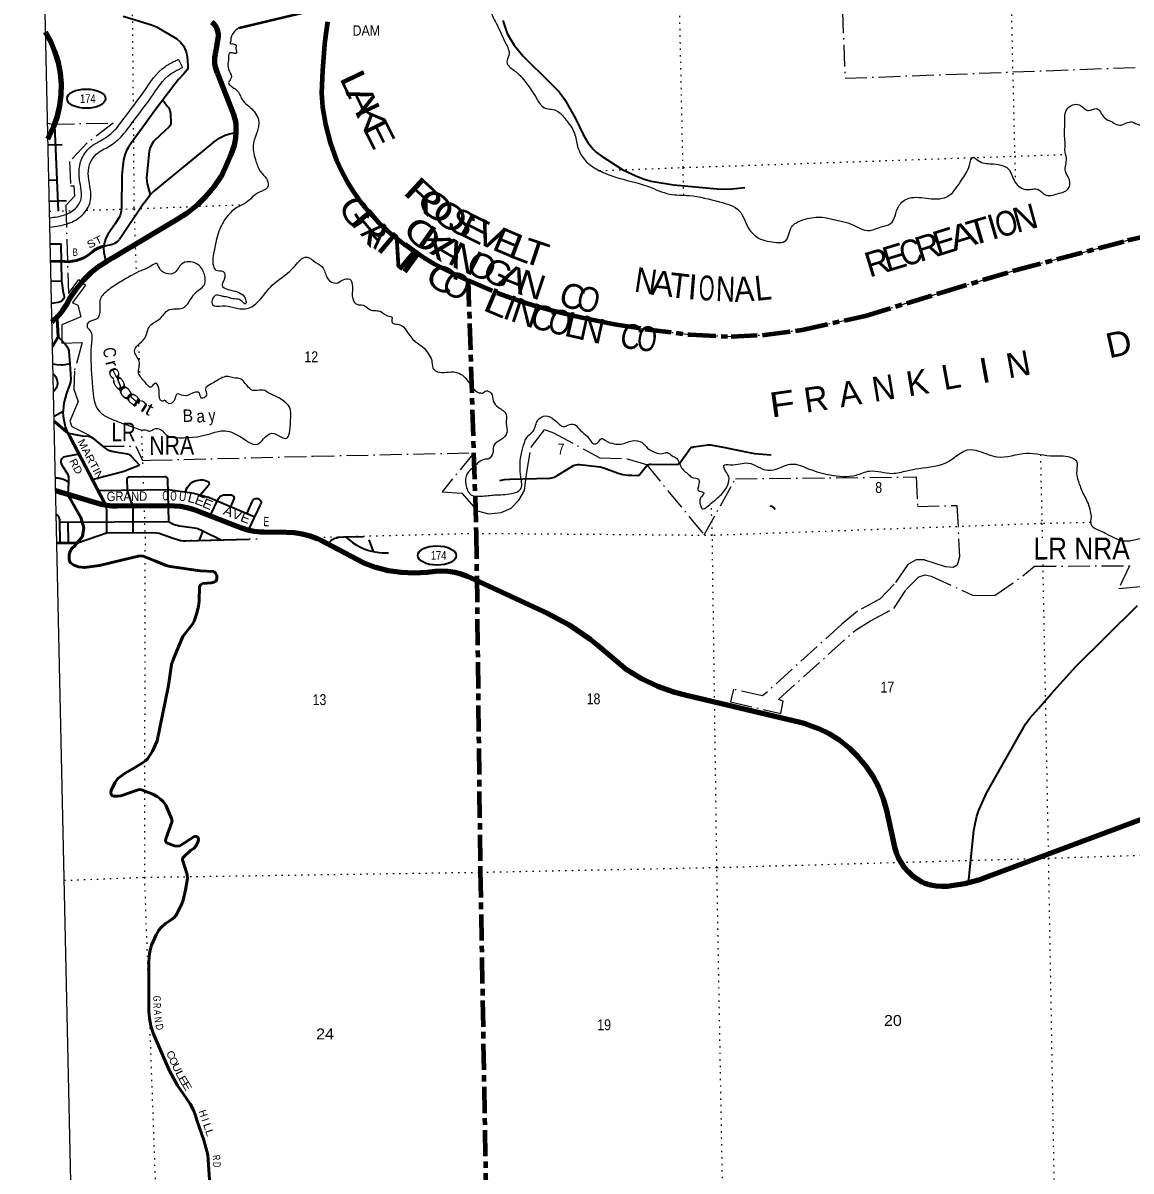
# Model space of a CAD drawing. Header units: feet. Extents: x 493183 to 745759, y 5472 to 195788.
# Drawn here: x 493183 to 510980, y 154224 to 172668 of the extents above; entities that cross this region are included whole.
import ezdxf
from ezdxf.enums import TextEntityAlignment as Align

# ---------------------------------------------------------------- set-up
doc = ezdxf.new("R2010")
doc.units = ezdxf.units.FT
doc.header["$LTSCALE"] = 70
for name, pattern in [('DOT_DASHED', [7.7, 5, -1.2, 0.3, -1.2]), ('DOTTED', [1.5, 0.3, -1.2]), ('LONG_DASH_SHORT_DASH', [9.9, 6, -1.2, 1.5, -1.2])]:
    doc.linetypes.add(name, pattern=pattern)
for name, color, linetype, lineweight in [('11', 7, 'LONG_DASH_SHORT_DASH', 60), ('17', 7, 'Continuous', 25), ('23', 7, 'Continuous', 70), ('26', 7, 'Continuous', 40), ('27', 7, 'Continuous', 13), ('29', 7, 'Continuous', 25), ('39', 7, 'Continuous', 13), ('4', 7, 'Continuous', 13), ('42', 7, 'Continuous', 35), ('44', 7, 'DOT_DASHED', 13), ('7', 7, 'DOTTED', 13)]:
    doc.layers.add(name, color=color, linetype=linetype, lineweight=lineweight)
doc.layers.add('12', color=7, linetype='Continuous')
doc.layers.add('41', color=7, linetype='Continuous')

msp = doc.modelspace()

# ---------------------------------------------------------------- linework, layer by layer
at = {"layer": '11'}
for points in [[(498074.41, 172686.85), (498047.58, 172499.35), (498028.29, 172326.2), (498008.82, 172113.58), (497994.06, 171898.22), (497983.19, 171667.8), (497980.54, 171539.26), (497994.95, 171313.47), (498042.28, 171037.29), (498115.64, 170750.05), (498219.77, 170460.53), (498288.88, 170308.68), (498387.02, 170124.57), (498481.62, 169970.28), (498604.4, 169794.33), (498685.35, 169691.05), (498901.03, 169454.97), (499087.24, 169285.92), (499296.67, 169118.16), (499566.55, 168930.2), (499779.08, 168803.48), (500160.88, 168611.05), (500333.54, 168530.76)], [(500333.54, 168530.76), (500797.78, 168334.02), (501171.62, 168199.52), (501360.62, 168140.29), (501668.11, 168054.97), (502064.95, 167957.62), (502393.36, 167886.92), (502684.6, 167831.1), (503175.87, 167749.8), (503891.22, 167661.27), (504557.77, 167629.8), (505091.96, 167655.44), (505699.18, 167739.81), (506715.27, 167964.46), (507936.73, 168339.65), (509118.93, 168695.22), (510927.75, 169176.69), (511999.91, 169422.12)], [(500333.54, 168530.76), (500462.1, 164476.75), (500528.25, 159040.56), (500621.22, 153716.1), (500802, 148356.03), (500795.86, 143241.47)]]:
    msp.add_lwpolyline(points, dxfattribs=at)
at = {"layer": '17'}
for centre in [(494199.57, 171452.33), (499832.81, 164112.71)]:
    msp.add_ellipse(centre, major_axis=(309.24, -1), ratio=0.500121, dxfattribs=at)
at = {"layer": '23'}
for p, q in [((493648.32, 167866.86), (493732.13, 167945.57)), ((493904.01, 165092.87), (493708.14, 165149.69))]:
    msp.add_line(p, q, dxfattribs=at)
for points in [[(493732.13, 167945.57), (493741.79, 167954.75), (493816.83, 168042.79), (493882.26, 168138.19), (493937.36, 168239.91), (494036.85, 168391.29), (494151.63, 168531.45), (494280.42, 168658.84), (494421.82, 168772.07), (494574.29, 168869.9), (494620.2, 168895.16), (495660.61, 169517.38), (495828.76, 169623.03), (495984.94, 169745.68), (496127.45, 169883.98), (496254.72, 170036.42), (496365.36, 170201.33), (496399.72, 170261.28), (496527.67, 170554.42), (496580.31, 170706.67), (496600.65, 170815.11), (496609.54, 170925.08), (496606.89, 171035.37), (496601.77, 171086.09), (496574, 171174.54), (496308.46, 171861.61), (496289.45, 171909.43), (496275.54, 171958.97), (496266.88, 172009.7), (496263.58, 172061.06), (496265.66, 172112.47), (496273.11, 172163.39), (496278.02, 172185.33), (496283.75, 172220.19), (496319.83, 172422.52), (496322.69, 172451.67), (496322.49, 172480.96), (496319.22, 172510.07), (496312.93, 172538.68), (496303.69, 172566.48), (496291.59, 172593.16), (496276.77, 172618.42), (496259.39, 172642), (496239.63, 172663.63), (496217.73, 172683.08)], [(493583.59, 170807.79), (493604.43, 170845.56), (493678.67, 171003.74), (493735.97, 171168.81), (493775.7, 171338.96), (493797.43, 171512.33), (493800.91, 171687.03), (493786.12, 171861.13), (493753.21, 172032.73), (493702.54, 172199.96), (493634.67, 172360.97), (493545.88, 172520.79)], [(494508.72, 164918.96), (494439.62, 164934.52), (493904.01, 165092.87)], [(497052.13, 164487.24), (496999.9, 164488.1), (496896.81, 164497.95), (496795.31, 164518.53), (496696.52, 164549.6), (495925.6, 164850.37), (495917.42, 164853.22), (495819.19, 164881.25), (495718.56, 164898.87), (495616.64, 164905.87), (495514.12, 164909.25), (494701.02, 164902.94), (494617.01, 164904.24), (494527.52, 164914.73), (494508.72, 164918.96)], [(513188.31, 160639.73), (508741.52, 158977.45), (508530.8, 158897.22), (508312.85, 158839.46), (508097.46, 158805.56), (508032.65, 158797.43), (507940.29, 158794.16), (507848.08, 158800.56), (507757.06, 158816.56), (507668.2, 158841.99), (507621.59, 158865.16), (507543.3, 158912.44), (507470.39, 158967.65), (507403.65, 159030.18), (507343.81, 159099.34), (507291.53, 159174.38), (507247.38, 159254.47), (507211.84, 159338.74), (507185.3, 159426.26), (507056.84, 160013.6), (507002.9, 160204.35), (506929.31, 160388.42), (506836.89, 160563.79), (506726.64, 160728.53), (506599.77, 160880.85), (506457.68, 161019.08), (506301.92, 161141.69), (506134.19, 161247.35), (505956.34, 161334.9), (505770.31, 161403.38), (505667.59, 161432.05), (503841.64, 161863.26), (503653.6, 161911.38), (503379.64, 162007.63), (503117.23, 162131.99), (502869.26, 162283.1), (502391.74, 162690.62), (502297.83, 162764.27), (501963.71, 162991.5), (501607.67, 163182.56), (500369.79, 163752.99), (500320.46, 163776.4), (500221.13, 163814.22), (500118.39, 163841.46), (500013.37, 163857.8), (499907.22, 163863.08), (499801.09, 163857.23), (499673.35, 163839.07), (499464.92, 163827.29), (499256.4, 163837.36), (499050.07, 163869.17), (498848.2, 163922.38), (498653, 163996.39), (497962.74, 164357.66), (497915.38, 164379.37), (497793.82, 164424.64), (497668.2, 164456.95), (497539.89, 164475.95), (497410.29, 164481.44), (497052.13, 164487.24)]]:
    msp.add_lwpolyline(points, dxfattribs=at)
at = {"layer": '26'}
for points in [[(493626.82, 168843.87), (493851.29, 168833.66), (493915.45, 168833.15), (493979.32, 168839.35), (494042.18, 168852.19), (494103.36, 168871.53), (494162.19, 168897.16), (494213.91, 168926.2), (494297.53, 168993.38), (494338.48, 169022.18), (494382.21, 169046.54), (494428.25, 169066.19), (494476.09, 169080.93), (494483.34, 169082.69)], [(493657.06, 167470.13), (493746.74, 167627.41), (493733.23, 167921.75), (493732.13, 167945.57)], [(494508.72, 164918.96), (494500.07, 164939.52), (494496.59, 164946.44), (493935.5, 166024.19), (493921.27, 166052.29), (493908.68, 166077.16), (493883.53, 166098.32), (493683.48, 166270.24)], [(494055.31, 164314.51), (494138, 164419.79), (494158.46, 164563.04), (494113.72, 164725.48), (493917, 165070.11), (493904.01, 165092.87)], [(493726.63, 164309.61), (494033.06, 164314.23), (494055.31, 164314.51)], [(496249, 163853.18), (496030.33, 163867.26), (495549.47, 163935.36), (495481.83, 163952.95), (495302.82, 164027.14), (495115.52, 164099.65), (495068.61, 164108.18), (495038.13, 164102.6), (494765.81, 164039.93), (494412.91, 163950.39), (494170.02, 163919.69), (494074.9, 163933.23), (493998.13, 163958.83), (493943.65, 164000.27), (493925.63, 164048.44), (493925.63, 164116.71), (493934.16, 164167.92), (493962.84, 164221.55), (494025.48, 164276.54), (494055.31, 164314.51)], [(494937.92, 160680.65), (495089.31, 160769.46), (495149.65, 160811.88), (495188.03, 160852.42), (495265.75, 160968.99), (495339.91, 161137.82), (495518.89, 162025.47), (495570.03, 162363.13), (495600.65, 162452.56), (495733.69, 162772.42), (495753.11, 162811), (495907.58, 163007.76), (495932.24, 163056.35), (495968.96, 163171.47), (496001.54, 163291.04), (496011.18, 163385.06), (496016.29, 163610.17), (496035.66, 163643.07), (496071.25, 163662.61), (496210.64, 163674.12), (496253.17, 163683.61), (496282.24, 163699.7), (496297.95, 163736.95), (496296.88, 163792.42), (496276.62, 163830.82), (496249, 163853.18)], [(495203.2, 157189.14), (495202.67, 157539.22), (495202.63, 157564.66), (495204.73, 157589.22), (495215.95, 157720.3), (495226.16, 157772.72), (495247.87, 157853.3), (495320.24, 158021.23), (495365.53, 158096.31), (495401.28, 158138.57), (495470.38, 158201.19), (495578.27, 158270.85), (495614.83, 158302.23), (495642.24, 158332.72), (495733.69, 158515.85), (495754.19, 158578.08), (495793.84, 158739.66), (495824.56, 158921.57), (495819.41, 158990.34), (495743.97, 159221.84), (495745.66, 159239.48), (495754.19, 159262.94), (495880.81, 159376.61), (495926.84, 159407.31), (495961.04, 159444.29), (495999.42, 159518.97), (496002.25, 159554.39), (495990.89, 159585.11), (495967.43, 159600.04), (495940.88, 159602.99), (495700.88, 159450.69), (495659.58, 159444.39), (495617.72, 159448.56), (495488.2, 159498.13), (495474.84, 159521.1), (495476.98, 159559.5), (495572.94, 159828.33), (495577.2, 159849.66), (495570.03, 159886.95), (495478, 160104.37), (495434.53, 160158.09), (495392.74, 160197.43), (495339.43, 160240.1), (495268.31, 160280.88), (495104.87, 160344.64), (495066.48, 160351.04), (495033.05, 160349.94), (494753.02, 160252.9), (494700.58, 160245.08), (494644.26, 160244.36), (494614.41, 160255.03), (494598.29, 160275.77), (494595.22, 160306.24), (494601.61, 160338.24), (494659.67, 160459.95), (494708.23, 160532.39), (494823.33, 160613.43), (494937.92, 160680.65)], [(496177.48, 154085.29), (496153.2, 154483.07), (496085.42, 154719.69), (495975.24, 155043.55), (495953.24, 155116.58), (495914.71, 155211.98), (495866.41, 155302.83), (495808.89, 155388.14), (495663.3, 155598.55), (495535.27, 155831.51), (495319.94, 156327.8), (495272.78, 156439.16), (495237.51, 156554.84), (495214.53, 156673.57), (495204.08, 156794.05), (495203.79, 156803.88), (495203.2, 157189.14)]]:
    msp.add_lwpolyline(points, dxfattribs=at)
at = {"layer": '29'}
for p, q in [((493689.23, 171020.51), (493749.27, 169645.9)), ((493585.75, 170709.51), (493811.98, 170713.52)), ((496236.46, 170747.87), (495284.32, 169963.71)), ((493598.23, 170142.85), (493727.59, 170148.14)), ((493605.67, 169804.78), (493883.59, 169818.12)), ((495123.1, 169773.7), (494733.57, 169188.83)), ((493633.96, 168519.18), (493802.57, 168524.29)), ((493829.25, 166427.77), (493681.82, 166345.4)), ((494081.15, 165742.15), (493857.22, 165699.43)), ((493913.55, 165289.75), (493903.3, 165094.12)), ((494894.32, 165376.7), (495456.93, 165383.97)), ((495502.86, 165340.4), (495519.84, 164657.37)), ((496030.51, 165089.08), (496166.31, 165250.24)), ((496905.66, 164730.81), (496151.39, 165048.79)), ((496191, 164748.19), (496324.97, 165028.46)), ((496571.39, 165022.21), (496515.79, 164895.29)), ((496806.65, 164519.53), (497002.74, 164935.94)), ((494524.54, 164840.27), (494525.12, 164477.55)), ((494953.86, 164481.14), (494952.52, 164861.37)), ((493769.73, 164695.12), (493777.38, 164311.35)), ((493905.26, 164649.04), (493907.81, 164313.91)), ((495691.28, 164591.37), (495897.98, 164564.39)), ((495799.76, 164350.62), (496814.33, 164375.31)), ((496073.95, 164508.34), (496011.29, 164357.4)), ((496073.95, 164508.34), (496364.22, 164366.36)), ((498329.04, 164412.75), (498652.52, 164420.52)), ((498737.19, 164364.85), (498808.55, 164177.71))]:
    msp.add_line(p, q, dxfattribs=at)
for points in [[(494793.29, 172777.82), (495248.54, 172640.78), (495325.35, 172604.68), (495418.8, 172551.9), (495655.68, 172414.86), (495712.13, 172362.09), (495759.32, 172300.05), (495802.81, 172206.53), (495822.24, 172129.68), (495833.34, 171985.23), (495831.5, 171948.2), (495818.54, 171913.02), (495763.02, 171848.2), (495683.45, 171757.46), (495622.38, 171685.24), (495300.36, 171263.01), (495152.31, 171051.9), (494919.57, 170738.58)], [(500888.82, 172705.64), (500962.46, 172500.96), (501011.57, 172406.81), (501072.94, 172312.66), (501216.14, 172132.55), (501649.85, 171706.83), (501793.06, 171559.46), (501878.98, 171444.85), (502059.02, 171133.75), (502181.76, 170875.85), (502255.41, 170748.96), (502341.34, 170642.53), (502390.44, 170593.41), (502468.18, 170536.1), (502820.05, 170306.87), (503028.73, 170212.71), (503159.66, 170159.5), (503270.13, 170126.76), (503630.19, 170069.45), (504333.95, 170003.95), (504477.16, 169999.85), (504571.26, 170003.95), (504776.36, 170027.29)], [(495426.86, 171428.87), (495512.27, 171323.21), (495527.07, 171302.86), (495541.88, 171263.95), (495551.13, 171212.12), (495556.68, 171052.84), (495551.13, 171025.08), (495530.77, 170997.29), (495464.15, 170934.32), (495301.3, 170786.18), (495281.86, 170763.04), (495249.48, 170712.1), (495222.64, 170651.93), (495208.77, 170604.7), (495168.05, 170178.77), (495170.83, 170126), (495179.16, 170082.48), (495224.96, 169906.39)], [(496236.46, 170747.87), (496291.78, 170787.31), (496347.01, 170824.15), (496432.92, 170867.13), (496498.39, 170889.64), (496551.57, 170899.87), (496611.73, 170909.87)], [(494919.57, 170738.58), (494875.65, 170675.06), (494846.96, 170616.73), (494820.13, 170547.29), (494798.85, 170461.17), (494784.97, 170376.92), (494772.94, 170216.73), (494765.54, 169694.51), (494762.76, 169652.85), (494761.84, 169637.11), (494743.33, 169575.99), (494724.82, 169535.25), (494661.9, 169438.95), (494550.86, 169279.7), (494514.78, 169210.26), (494491.64, 169138.96), (494475.92, 169052.86), (494480.54, 168979.7), (494512.08, 168830)], [(495123.1, 169773.7), (495224.96, 169906.39), (495284.32, 169963.71)], [(494483.34, 169082.69), (494599.02, 169108.12), (494632.77, 169118.35), (494658.34, 169131.65), (494699.25, 169157.23), (494718.69, 169171.56), (494733.57, 169188.83)], [(493620.79, 169117.89), (493792.15, 169117.8), (493802.57, 168524.29)], [(493802.57, 168524.29), (493810.42, 168456.29), (493822.69, 168365.21), (493843.15, 168279.26), (493843.15, 168257.77), (493832.92, 168235.26), (493814.51, 168209.67), (493795.08, 168194.33), (493770.53, 168185.12), (493748.03, 168178.98), (493641.8, 168163.07)], [(493746.74, 167627.41), (493852.38, 167524.08), (493873.87, 167496.45), (493895.34, 167462.69), (493908.64, 167431.99), (493917.85, 167403.33), (493921.93, 167382.87), (493933.94, 167197.18), (493950.57, 166942.85), (493948.54, 166916.25), (493945.47, 166899.88), (493926.02, 166834.39), (493887.15, 166736.15), (493848.29, 166605.17), (493839.1, 166554), (493833.97, 166515.12), (493829.25, 166427.77)], [(493663.13, 167194.46), (493728.61, 167183.32), (493803.27, 167178.2), (493824.76, 167178.2), (493861.58, 167183.32), (493933.94, 167197.18)], [(493666.74, 167030.49), (493693.86, 167003.23), (493706.13, 166987.88), (493718.4, 166966.39), (493728.63, 166941.83), (493733.75, 166917.27), (493736.82, 166883.51), (493735.79, 166870.2), (493732.72, 166845.64), (493724.54, 166823.13), (493717.38, 166803.69), (493706.13, 166785.27), (493693.86, 166769.92), (493672.93, 166749.46)], [(493908.68, 166077.16), (493868.76, 166178.46), (493853.42, 166233.72), (493842.17, 166288.97), (493836.03, 166345.26), (493829.25, 166427.77)], [(493908.68, 166077.16), (494078.44, 166043.38), (494134.69, 166036.22), (494227.77, 166031.1), (494257.44, 166025.99), (494274.82, 166020.87), (494301.42, 166002.45), (494505.99, 165832.58), (494538.71, 165812.13), (494571.45, 165797.79), (494612.36, 165787.57), (494663.5, 165777.32), (494861.93, 165746.63), (494881.37, 165741.52), (494896.71, 165732.3), (494919.21, 165707.74), (495053.41, 165564.79)], [(500841.45, 165319.67), (500918.67, 165333.51), (501000.51, 165339.64), (501642.85, 165356.01), (501675.57, 165360.12), (501712.4, 165370.35), (501773.77, 165401.04), (502027.43, 165556.58), (502043.8, 165564.78), (502066.3, 165570.92), (502092.9, 165572.96), (502121.53, 165572.95), (502452.93, 165536.12), (502513.29, 165520.78), (502743.42, 165437.88), (502820.14, 165416.4), (502898.89, 165405.13), (502963.34, 165402.07), (503057.44, 165400.02), (503067.92, 165400.79), (503075.85, 165403.1), (503078.91, 165405.13), (503092.21, 165417.42), (503115.73, 165450.16), (503201.65, 165556.58), (503214.96, 165566.83), (503233.37, 165575.01), (503249.73, 165579.11), (503275.29, 165581.14), (503676.25, 165577.05), (503707.98, 165581.15), (503724.35, 165589.34), (503733.52, 165597.51), (503766.25, 165646.63), (503897.18, 165830.83), (503910.51, 165842.1), (503926.88, 165851.31), (503940.17, 165855.4), (503954.46, 165859.48), (504187.66, 165892.22), (504205.1, 165892.24), (504224.53, 165890.19), (504429.05, 165855.39), (504873.03, 165761.25), (504906.78, 165756.14), (504932.29, 165753.06), (505198.26, 165730.1)], [(493857.22, 165699.43), (493836.44, 165691.93), (493822.12, 165681.7), (493806.77, 165665.33), (493798.59, 165647.93), (493790.41, 165627.46), (493790.41, 165617.23), (493791.43, 165607), (493795.52, 165588.58), (493809.84, 165561.97), (493896.79, 165423.82), (493910.08, 165395.16), (493915.2, 165375.72), (493913.55, 165289.75)], [(494294.19, 165335.53), (494787.27, 165463.17), (494836.37, 165477.5), (494857.85, 165486.71), (494926.38, 165516.38), (494994.91, 165544.01), (495051.16, 165564.48)], [(493913.55, 165289.75), (493898.91, 165299.54), (493887.98, 165306.37), (493867.7, 165317.31), (493853.13, 165324.61), (493831.49, 165333.49), (493810.99, 165340.33), (493792.08, 165345.12), (493776.59, 165348.54), (493758.6, 165351.5), (493744.7, 165352.87), (493729.21, 165354.46), (493712.59, 165354.69), (493703.63, 165354.58)], [(494857.65, 165342.96), (494858.87, 165349.58), (494861.42, 165356.74), (494869.1, 165366.98), (494874.21, 165371.58), (494879.32, 165373.63), (494885.97, 165375.67), (494894.32, 165376.7)], [(494925.41, 164964.35), (494859.82, 165157.49), (494857.65, 165342.96)], [(495456.93, 165383.97), (495468.48, 165382.85), (495476.15, 165381.32), (495484.33, 165377.22), (495490.98, 165370.06), (495496.09, 165364.43), (495501.21, 165354.2), (495502.86, 165340.4)], [(495793.95, 165128.73), (495809.6, 165185.39), (495824.94, 165213.02), (495845.4, 165239.63), (495869.95, 165264.19), (495895.52, 165284.65), (495922.11, 165301.03), (495963.03, 165317.4), (496004.97, 165325.59), (496036.68, 165329.68), (496072.48, 165327.63), (496101.12, 165321.49), (496150.22, 165304.1), (496162.49, 165293.86), (496170.68, 165278.51), (496173.74, 165264.19), (496166.31, 165250.24)], [(495934.89, 165107.68), (495783.64, 165129.26), (495509.43, 165167.74), (494389.49, 165150.89)], [(495934.89, 165107.68), (496030.51, 165089.08), (496151.39, 165048.79)], [(496324.97, 165028.46), (496340.47, 165050.3), (496352.74, 165063.61), (496378.31, 165078.96), (496403.89, 165087.14), (496428.44, 165089.19), (496524.59, 165089.19), (496543, 165083.05), (496554.25, 165074.86), (496563.46, 165063.61), (496571.64, 165048.26), (496573.69, 165035.98), (496571.39, 165022.21)], [(494508.72, 164918.96), (494520.25, 164876.87), (494524.54, 164840.27)], [(494925.41, 164964.35), (494945.77, 164914.73), (494950.88, 164887.1), (494952.52, 164861.37)], [(496865.53, 164984.2), (496792.64, 164830.7), (496776.02, 164785.93)], [(496865.53, 164984.2), (496876.45, 165000.16), (496886.68, 165011.42), (496904.07, 165023.7), (496921.46, 165029.84), (496938.85, 165030.86), (496955.22, 165028.81), (496970.56, 165021.65), (496982.83, 165012.44), (496994.09, 164999.14), (497001.25, 164985.83), (497007.38, 164971.51), (497008.41, 164958.2), (497002.74, 164935.94)], [(505176.8, 164910.15), (505203.6, 164903.96), (505223.03, 164894.75), (505248.61, 164874.29), (505261.47, 164854.48)], [(493769.73, 164695.12), (493767.91, 164708.02), (493762.79, 164722.85), (493752.56, 164743.32), (493744.89, 164752.53), (493736.2, 164760.72), (493716.39, 164775.07)], [(493770.63, 164650.21), (495519.84, 164657.37), (495577.22, 164625.96)], [(495577.22, 164625.96), (495598.87, 164615.38), (495627.51, 164605.14), (495658.2, 164597.98), (495691.28, 164591.37)], [(495897.98, 164564.39), (495971.2, 164552.95), (495989.61, 164546.81), (496073.95, 164508.34)], [(494058.06, 164314.55), (494525.12, 164477.55), (495247.26, 164483.6)], [(495247.26, 164483.6), (495325.35, 164478.81), (495372.54, 164470.48), (495415.22, 164455.5), (495609.27, 164385.22), (495717.68, 164352.88), (495753.77, 164348.26), (495799.76, 164350.62)], [(498080.96, 164295.39), (498127.98, 164347.81), (498154.58, 164369.31), (498193.45, 164388.75), (498221.06, 164398.98), (498254.82, 164407.17), (498329.04, 164412.75)], [(498361, 164413.07), (498475.76, 164319.16), (498535.09, 164282.32), (498614.88, 164241.38), (498672.16, 164216.82), (498723.3, 164198.4), (498761.15, 164188.17), (498808.55, 164177.71)], [(498808.55, 164177.71), (498905.38, 164159.51), (498950.39, 164155.42), (498990.28, 164154.4), (499051.51, 164157.25)], [(508367.6, 158854.32), (508455.54, 159697.35), (508479.59, 159828.83), (508505.5, 159925.12), (508536.97, 160023.27), (508662.81, 160304.75), (509284.62, 161401.04), (509353.09, 161499.19), (509491.89, 161652.89), (509699.16, 161889.93), (510091.49, 162326.97), (511083.43, 163312.15)]]:
    msp.add_lwpolyline(points, dxfattribs=at)
at = {"layer": '39'}
msp.add_line((495683.05, 172080.72), (495746.72, 171954.15), dxfattribs=at)
for points in [[(500584.32, 174612.91), (500637.88, 174576.24), (500653.87, 174449.7), (500662.67, 173834.97), (500714.93, 173249.81), (500698.85, 172854.1), (500783.3, 172665.14), (500934.23, 172347.16), (500986.76, 172147.14), (500955.85, 172037.3), (501066.65, 171909.65), (501195.28, 171792.62), (501442.14, 171437.26), (501548.85, 171311.5), (501741.92, 171263), (501901.76, 171114.67), (502039.52, 170897.11), (502090.4, 170684.93), (502228.91, 170443.19), (502445.22, 170294.59), (502686.18, 170197.15), (503229.43, 170040.46), (503567.9, 169919.81), (503887.28, 169895.36), (504372.38, 169793.33), (504687.29, 169651.79), (504837.05, 169372.09), (504999.27, 169211.74), (505287.71, 169143.99), (505418.3, 169160.11), (505526.33, 169385.23), (505710.24, 169503.81), (505987.15, 169548.63), (506263.01, 169496.62), (506429.58, 169457.39), (506792.29, 169335.47), (506967.91, 169395.32), (507115.64, 169444.22), (507248.19, 169724.55), (507413.66, 169852.64), (507734.49, 169846.38), (508055.67, 169894.58), (508255.76, 170142.7), (508385.53, 170382.61), (508442.07, 170511.39), (508524.39, 170457.46), (508741.76, 170405.67), (509008.47, 170323.14), (509115.71, 170114.72), (509307.04, 169991.56), (509490.5, 169993.17), (509593.84, 169911.66), (509801.17, 169924.09), (509975.93, 170012.14), (509991.99, 170145.72), (509925.2, 170284.81), (509943.01, 170493.05), (509916.82, 170623.31), (509924.3, 170708.23), (509915.03, 170812.79), (509915.79, 171050.75), (509962.64, 171298.19), (510146.45, 171354.26), (510298.57, 171260.14), (510424.57, 171294.26), (510545.94, 171150.8), (510675.22, 171078.15), (510799.85, 171025.53), (510995.81, 171079.95), (511106.21, 171030.92), (511302.54, 171073.26), (511388.92, 170952.92), (511608.65, 170955.65), (511694.79, 171105.5), (511867.59, 171060.4), (512166.64, 171041.38), (512305.07, 171130.32), (512381.48, 171203.25), (512546.35, 171284.95), (512819.64, 171382.08), (512953.55, 171487.02), (513027.09, 171719.15), (513100.87, 171943.22), (513184.38, 172113.15), (513358.86, 172144.74), (513708.8, 172175.67), (513905.32, 172211.96), (513940.91, 172366.3), (513871.51, 172458.94), (513885.75, 172586.41), (513961.56, 172612.94)], [(496657.55, 172590.61), (496557.4, 172502.84), (496525.25, 172433.29), (496517.34, 172362.48), (496512.1, 172336.1), (496538.29, 172336.91), (496572.85, 172327.89), (496607.6, 172312.83), (496602.73, 172274.36), (496610.38, 172222.17), (496599.6, 172179.5), (496575.3, 172182.78), (496540.86, 172187.77), (496510.51, 172190.87), (496484.91, 172105.39), (496474.46, 171986.11), (496510.34, 171868.24), (496530.64, 171798.29), (496486.84, 171714.27), (496613.63, 171591.14), (496703.02, 171438.63), (496879.78, 171264.61), (496973.22, 171045.68), (496926.03, 170874.85), (496881.11, 170696.03), (496925.17, 170443.32), (497000.88, 170276.27), (497107.78, 170144.46), (497109.48, 170023.53), (496980.63, 169951.01), (496762.07, 169778.94), (496617.22, 169701.89), (496462.32, 169557.99), (496330.36, 169324.06), (496256.98, 169021.36), (496240.6, 168766.79), (496280.98, 168699.47), (496400.66, 168676.94), (496412.8, 168544.23), (496381.33, 168452.53), (496480.21, 168385), (496628.58, 168347.22), (496737.65, 168275.97), (496763.99, 168206.2), (496757.48, 168155.59), (496730.92, 168166.88), (496668.74, 168221.42), (496551.27, 168237.97), (496465.72, 168265.58), (496388.79, 168275.31), (496295.37, 168296.64), (496219.21, 168215.65), (496227.48, 168143.32), (496385.38, 168123.98), (496567.63, 168099.34), (496779.98, 168079.66), (496967.91, 168198.36), (497187.9, 168455.17), (497512.41, 168723.25), (497746.72, 168907.91), (497888.52, 168821.53), (498006.33, 168728.37), (498080.21, 168555.22), (498211.32, 168488.68), (498324.68, 168540.56), (498431.27, 168549.89), (498475.34, 168428.24), (498481.28, 168234.85), (498544.45, 168148.07), (498647.63, 168137.13), (498736.3, 168073.32), (498815.75, 168047.54), (498920.88, 168038.67), (499036.06, 167965.6), (499113.73, 167931.69), (499108.37, 167909.35), (499124.45, 167845.32), (499223.92, 167824.18), (499344.05, 167721.01), (499411.55, 167624.28), (499484.48, 167547.89), (499599.9, 167466.75), (499689.94, 167358.62), (499747.8, 167247.48), (499767.7, 167125.09), (499872.68, 167055.73), (500017.74, 167060.2), (500183.62, 167043.12), (500377.12, 166849.45), (500495.61, 166734.13), (500568.63, 166720.25)], [(493611.17, 169539.09), (493851.99, 169584.53), (494024.3, 169686.62), (494116.37, 169840.69), (494112.5, 170032.12), (494083.41, 170257.07), (494130.63, 170492.42), (494258.34, 170667.75), (494485.89, 170809.85), (494653.18, 170944.04), (494831.85, 171167.31), (495122.3, 171559.37), (495470.63, 171971.35), (495625.3, 172056.76), (495678.89, 172084.62)], [(493614.43, 169390.29), (493904.76, 169444.88), (494131.37, 169579.14), (494264.24, 169801.48), (494259.35, 170043.07), (494232.35, 170251.9), (494268.46, 170431.9), (494360.41, 170558.13), (494571.13, 170689.72), (494757.85, 170839.49), (494948.37, 171077.58), (495237.64, 171468.04), (495565.43, 171855.72), (495694.76, 171927.15), (495746.72, 171954.15)], [(510337.69, 164734.26), (510343.92, 164597.34), (510463.18, 164522.37), (510749.89, 164379.96), (511000.64, 164357.43), (511185.87, 164367.17), (511171.24, 164318.32), (511148.08, 164218.81), (511180.28, 164155.27), (511276.09, 164121.93), (511358.35, 164201.08), (511478.1, 164307.6), (511560.49, 164382.73), (511550.2, 164455), (511482.54, 164491.23), (511431.44, 164644.92), (511344.51, 164914.46), (511251.59, 165050.73), (511238.57, 165540.31), (511340.21, 165710.8), (511510.64, 165939.87), (511614.55, 166102.36), (511778.58, 166145.72), (511935.58, 166221.12), (512108.26, 166311.13), (512234.2, 166347.27), (512320.4, 166364.03), (512413.66, 166413.28), (512549.49, 166455.77), (512606.18, 166513.97), (512720.59, 166531.61), (512831.65, 166526.96), (512930.71, 166584.45), (512950.61, 166593.13), (513054.85, 166547.94), (513147.68, 166611.29), (513229.08, 166587.58), (513301.95, 166513.2), (513400.57, 166453.73), (513468.75, 166334.84), (513526.75, 166350.74), (513494.95, 166466.72), (513469.86, 166627.26), (513502.1, 166759.31), (513604.51, 166708.02), (513700.15, 166614.18), (513787.96, 166578.57), (513851.66, 166540.2), (513844.66, 166636.77), (513739.84, 166766.63), (513851.09, 166887), (514086.07, 167049.5), (514334.72, 167095.46), (514581.52, 167201.86), (514971.14, 167385.24), (515140.48, 167452.96), (515235.94, 167365.16), (515295.32, 167270.2), (515214.54, 167142.7), (515229.85, 167038.32), (515307.31, 167077), (515396.7, 167186.62), (515419.47, 167364.76), (515355.43, 167479.74), (515395.89, 167541.48), (515477.47, 167511.72), (515532.27, 167565.84), (515679.85, 167685.31), (516062.78, 167824.13), (516379.49, 167886.3), (516578.22, 168047.68), (516675.73, 168024.47), (516703.74, 167900.31), (516677.6, 167766.43), (516695.61, 167639.95), (516767.95, 167648.22), (516811.54, 167804.83), (517003.41, 167992.21), (517224.95, 168198.65), (517361.34, 168354.07), (517499.33, 168326.06), (517738.62, 168283.01), (518023.66, 168457.13), (518207.37, 168450.68), (518481.78, 168511.55), (518914.61, 168601.49), (519431.72, 168770.65), (520182.21, 169023.62), (520491.21, 169139.99), (520580.29, 169128.62), (520672.25, 169089.11)], [(495089.49, 166128.2), (494850.98, 166211.6), (494575.47, 166318.05), (494415.04, 166419.99), (494299.91, 166819.72), (494273.07, 167365.34), (494286.53, 167583.52), (494274.64, 167708.18), (494213.67, 167788.97), (494237.64, 167862.3), (494363.26, 167908.51), (494418.29, 168021.1), (494425.89, 168233.06), (494542.69, 168369.74), (494738.25, 168502.79), (494938.4, 168617.83), (495079.4, 168688.71), (495244.46, 168764.36), (495329.98, 168803.29), (495368.28, 168737.93), (495490.19, 168642.88), (495603.01, 168646.35), (495671.36, 168719.03), (495727.56, 168793.35), (495849.34, 168833.39), (495954.98, 168808.41), (496020.87, 168764.06), (496102.44, 168603.24), (496104.26, 168478.28), (495953.46, 168332.49), (495745.25, 168086.13), (495518.27, 168056.97), (495387.36, 167919.86), (495221.59, 167801.84), (495138.95, 167603.71), (495025.43, 167491.33), (494975.96, 167395.03), (495049.6, 167229.94), (495041.12, 167046.19), (495144.55, 166896.12), (495241.72, 166818.46), (495310.37, 166881.06), (495363.34, 166798), (495375.92, 166651.19), (495418.07, 166592), (495462.02, 166605.45), (495488.89, 166584.1), (495532.25, 166551.15), (495620.81, 166622.43), (495656.56, 166706.21), (495760.17, 166681.16), (495924.14, 166726.54), (496014.93, 166725.3), (496049.76, 166641.68), (496131.07, 166686.53), (496113.69, 166792.86), (496188.26, 166859.68), (496291.36, 166917.3), (496480.72, 166989.67), (496566.14, 166966.08), (496655.16, 166956.72), (496781.71, 166841.65), (496874.78, 166765.87), (496943.35, 166765.97), (497068.51, 166761.75), (497134.22, 166723.45), (497271.31, 166659.11), (497380.38, 166587.86), (497463.87, 166495.66), (497479.11, 166262.22), (497462.64, 166076.21), (497418.72, 165996.22), (497333.48, 166013.76), (497180.33, 166075.59), (497045.99, 165984.75), (496947.67, 165903.08), (496807.6, 165933.05), (496762.22, 165965.93), (496659.45, 166029.31), (496534.51, 166092.01), (496392.55, 166117.89), (496190.36, 166069.32), (495615.45, 166009.28), (495507.8, 166034.2), (495389.68, 166137.44), (495294.62, 166146.61), (495219.05, 166112.02), (495166.17, 166126.52), (495089.49, 166128.2)], [(500568.63, 166720.25), (500624, 166756.23), (500701.67, 166722.32), (500735.85, 166594.32), (500817.58, 166494), (500946.21, 166376.98), (500944.62, 166231.75), (500957.13, 166086.95), (500865.78, 165975.26), (500751.4, 165891.08), (500727.22, 165759.27), (500665.53, 165666.63), (500593.25, 165656.34), (500427.48, 165538.33), (500315.98, 165426.01), (500297.12, 165252.02), (500378.76, 165089.19), (500540.8, 165065.94), (500762.05, 165084.85), (501031.53, 165109.27), (501174.67, 165176.19), (501180.76, 165371.96), (501182.26, 165716.81), (501223.53, 165883.43), (501295.57, 166032.84), (501375.95, 166107.91), (501458.9, 166295.97), (501576.1, 166354.02), (501710.87, 166299.69), (501800.1, 166217.75), (501869.77, 166181.58), (501933.5, 166207.74), (502040.04, 166219.08), (502137.82, 166121.27), (502247.63, 166025.84), (502370.28, 165906.62), (502414.04, 165926.11), (502476.54, 165992.56), (502540.04, 165960.24), (502676.76, 165907.98), (502785.81, 165903.27), (502969.74, 165955.31), (503125.86, 165927.85), (503215.28, 165839.87), (503338.45, 165769.05), (503455.99, 165750.49), (503534.13, 165767.01), (503608.39, 165712.83), (503680.02, 165678.74), (503748.76, 165541.72), (503871.65, 165414.44), (503933.58, 165367.95), (504031.34, 165336.68), (504032.54, 165231.87), (504028.66, 165161.17), (504120.62, 165121.66), (504066.75, 165037.33), (504064.23, 164922.32), (504090.27, 164862.63), (504185.61, 164909.92), (504382.13, 165077.28), (504505.88, 165250.46), (504518.04, 165379.89), (504449.73, 165502.8), (504442.01, 165557.01), (504540.42, 165570.12), (504834.02, 165597.3), (505148.12, 165481.95), (505324.49, 165517.62), (505522.15, 165582.18), (505810.97, 165502.35), (506146.61, 165407.82), (506566.17, 165404.6), (506781.97, 165469.72), (507146.1, 165432.53), (507376.74, 165473.91), (507573.2, 165512.21), (508045.76, 165621.53), (508241.2, 165758.61), (508350.59, 165808.35), (508534.67, 165789.82), (508829.96, 165696.07), (509300.05, 165754.89), (509740.99, 165712), (510036.38, 165680.76), (510104.59, 165626.4), (510106.97, 165483.31), (510134.7, 165302.69), (510213.36, 165105.49), (510308.57, 164894.68), (510337.69, 164734.26)]]:
    msp.add_spline(points, degree=3, dxfattribs=at)
at = {"layer": '4'}
msp.add_lwpolyline([(493183.04, 189004.41), (524001.53, 189703.99), (554819.03, 190445.97), (585635.48, 191230.33), (616450.81, 192057.09), (647264.99, 192926.23), (678077.93, 193837.75), (708889.59, 194791.66), (739699.91, 195787.95), (745759.19, 12310.89), (714696.49, 11306.43), (683632.43, 10344.71), (652567.07, 9425.72), (621500.49, 8549.46), (590432.73, 7715.93), (559363.85, 6925.15), (528293.91, 6177.1), (497222.97, 5471.78)], close=True, dxfattribs=at)
at = {"layer": '42'}
msp.add_lwpolyline([(496655.3, 172588.64), (500178.33, 173433.67), (500423.89, 174590.23), (500584.32, 174612.91)], dxfattribs=at)
at = {"layer": '44'}
for points in [[(506281.03, 174470.75), (506387.37, 171779.84), (513111.72, 172032.25)], [(498074.41, 172686.85), (498047.58, 172499.35), (498028.29, 172326.2), (498008.82, 172113.58), (497994.06, 171898.22), (497983.19, 171667.8), (497980.54, 171539.26), (497994.95, 171313.47), (498042.28, 171037.29), (498115.64, 170750.05), (498219.77, 170460.53), (498288.88, 170308.68), (498387.02, 170124.57), (498481.62, 169970.28), (498604.4, 169794.33), (498685.35, 169691.05), (498901.03, 169454.97), (499087.24, 169285.92), (499296.67, 169118.16), (499566.55, 168930.2), (499779.08, 168803.48), (500160.88, 168611.05), (500333.54, 168530.76)], [(493578.09, 171057.9), (493659.24, 171042.38), (494634.27, 171060.72), (494216.74, 170740.34), (493932.47, 170440.85), (493948.21, 170049.73), (494000.64, 170051.01), (494008.89, 169883.63), (493869.18, 169733.07), (493913.79, 168323.93), (494082.93, 168546.77), (494190, 168455.94), (493973.99, 168175.94), (494064.84, 168132.47), (494112.24, 167946.06), (493805.62, 167820.74), (493805.62, 167523.97), (494135.54, 167534.2), (494008.06, 167078.58), (494001.35, 166783.86), (494068.93, 166586.89), (493936.24, 166272.03), (493966.25, 166185.61), (494244.2, 166045.84), (494458.21, 165870.64), (494459.03, 165869.32), (494994.74, 165871.09)], [(500333.54, 168530.76), (500797.78, 168334.02), (501171.62, 168199.52), (501360.62, 168140.29), (501668.11, 168054.97), (502064.95, 167957.62), (502393.36, 167886.92), (502684.6, 167831.1), (503175.87, 167749.8), (503891.22, 167661.27), (504557.77, 167629.8), (505091.96, 167655.44), (505699.18, 167739.81), (506715.27, 167964.46), (507936.73, 168339.65), (509118.93, 168695.22), (510927.75, 169176.69), (511999.91, 169422.12)], [(500423.75, 165762.23), (499917.32, 165136.98), (500230.26, 165114.04), (500484.14, 164829), (500658.72, 164780.46), (500863.61, 164806.03), (501025.63, 164875.34), (501149.87, 165000.24), (501235.87, 165155.84), (501270.13, 165421.56), (501343.75, 165855.62), (501559.66, 166136.52), (501703.92, 166082.31), (502448.04, 165682.76), (502887.86, 165665.62), (503196.14, 165575.94), (504123.69, 164442.2), (504626.63, 165345.58), (507526.48, 165374.31), (507550.48, 164898.77), (508182.29, 164916.57), (508226.43, 164093.58), (508188.94, 163957.25), (508124.58, 163918.3), (508002.04, 163929.47), (507663.03, 164042.44), (507526.82, 164042.05), (507394.45, 163967.83), (507175.23, 163652.52), (506952.31, 163417.83), (506587.52, 163219.25), (506335.81, 163011.95), (505063.61, 161855.97), (504593.7, 161963.02), (504547.52, 161759.83), (505353.68, 161576.05), (505391.96, 161770.92), (505316.75, 161800.97), (506555.96, 162915.9), (506795.07, 163064.41), (507169.22, 163262.86), (507370.52, 163567.54), (507573.92, 163771.38), (507671.1, 163802.8), (507771.23, 163783.33), (508442.99, 163470.42), (508799.71, 163475.01), (509240.8, 163784.84), (509429.05, 163941.81), (510952.97, 163946.96), (510785.16, 163582.74), (511229.81, 163624.27)], [(494994.74, 165871.09), (495103.52, 165641.63), (495229.39, 165642.61), (497838.93, 165708.6), (500423.75, 165762.23)]]:
    msp.add_lwpolyline(points, dxfattribs=at)
at = {"layer": '7'}
for p, q in [((494921.4, 174791.4), (494951.75, 171328.71)), ((493609.24, 169642.54), (493692.69, 169645.04)), ((493814.16, 169648.69), (493987.43, 169653.91)), ((495039.74, 167493.26), (495055.82, 167014.41)), ((495085.53, 166129.58), (495104.06, 165578.02)), ((495110.21, 165394.83), (495117.18, 165187.33)), ((496944.57, 164377.71), (495804.02, 164349.54))]:
    msp.add_line(p, q, dxfattribs=at)
for points in [[(508987.95, 175849.46), (509111.08, 170527.94), (509124.01, 170107.01)], [(503796.2, 169902.38), (503784.7, 170345.89), (503667.41, 175740.17)], [(494953.89, 171084.94), (494966.17, 169683.34), (495000.87, 168650.33)], [(502441.98, 170296.13), (503784.7, 170345.89), (509111.08, 170527.94), (509929.04, 170556.56)], [(494204.97, 169660.45), (494966.17, 169683.34), (496706.31, 169748.07)], [(509524.24, 165733.41), (509548.51, 164625.29), (509553.92, 164342)], [(495125.51, 164939.54), (495143.38, 164407.46), (495132.73, 158943.09), (495324.39, 153557.14), (495440.94, 148187.03), (495452.31, 143122.91)], [(504655.04, 143327.89), (504558.75, 148429.29), (504422.17, 153794.75), (504327.74, 159101.02), (504254.67, 164434.16), (504238.38, 164951.43)], [(510331.04, 164641.65), (509548.51, 164625.29), (504254.67, 164434.16), (500450.38, 164464.29), (497846.64, 164399.99)], [(509561, 163970.72), (509651.08, 159250.72), (509743.8, 153934.31), (509840.09, 148567.61), (509955.39, 143447.66)], [(493845.83, 158894.27), (495132.73, 158943.09), (500526.73, 159024.38), (504327.74, 159101.02), (509651.08, 159250.72), (514985.95, 159418.91), (520363.13, 159588.41), (524704.8, 159634.75)]]:
    msp.add_lwpolyline(points, dxfattribs=at)

# ---------------------------------------------------------------- texts
at = {"layer": '12'}
for s, rotation, width, p in [('G', 302.784, 1.2, (498363.32, 169517.74)), ('R', 309.855, 1.55, (498599.88, 169249.05)), ('O', 319.092, 1.4, (499473.16, 169112.51)), ('K', 324.961, 1.5, (499695.91, 168970.25)), ('N', 319.803, 1.65, (499070.69, 168845.79)), ('T', 324.058, 1.7, (499311.86, 168671.45)), ('A', 329.72, 1.5, (499934.12, 168840.5)), ('N', 332.949, 1.3, (500199.23, 168705.88)), ('O', 333.405, 1.05, (500465.6, 168582.38)), ('C', 328.129, 1.25, (499815.97, 168387.8)), ('G', 334.968, 1.05, (500729.68, 168472.1)), ('A', 338.596, 1.3, (500989.02, 168374.12)), ('N', 341.446, 1.1, (501288.46, 168273.45)), ('L', 336.968, 1.3, (500725.75, 167987.18)), ('O', 345.161, 0.85, (502216.86, 168033.5)), ('N', 341.565, 1.1, (501191.91, 167822.43)), ('C', 342.565, 0.95, (501477.17, 167738.81)), ('O', 343.161, 0.85, (501751.33, 167669.48)), ('L', 347.105, 1.05, (502011.09, 167611.78)), ('C', 346.351, 0.85, (502904.51, 167438.08)), ('O', 350.991, 0.75, (503176.94, 167398.18))]:
    msp.add_text(s, height=400, rotation=rotation, dxfattribs=dict(at, width=width)).set_placement(p, align=Align.CENTER)
for s, rotation, p in [('A', 314.858, (498720.31, 169147.08)), ('O', 334.405, (500064.68, 168273.78)), ('C', 340.161, (501940.91, 168090.32)), ('I', 339.446, (500938.75, 167907.71)), ('N', 347.49, (502283.82, 167548.28))]:
    msp.add_text(s, height=400, rotation=rotation, dxfattribs=at).set_placement(p, align=Align.CENTER)
at = {"layer": '17', "width": 0.8}
for p in [(494225.62, 171384.02), (499858.86, 164044.4)]:
    msp.add_text('174', height=140, dxfattribs=at).set_placement(p, align=Align.CENTER)
at = {"layer": '17'}
for s, rotation, width, p in [('GRAND', 0.53, 0.9, (494527.49, 164986.09)), ('AVE', 338.687, 1.1, (496387.95, 164778.53)), ('E', 359.072, 0.7, (497044.71, 164584.43))]:
    msp.add_text(s, height=150, rotation=rotation, dxfattribs=dict(at, width=width)).set_placement(p)
for s, rotation, width, p in [('C', 0.145, 0.65, (495469.76, 164997.76)), ('O', 358.145, 0.65, (495598.44, 164995.26)), ('U', 352.845, 0.8, (495739.21, 164987.89)), ('L', 346.005, 1.1, (495876.87, 164962.85)), ('E', 340.817, 1.1, (495998.21, 164923.37)), ('E', 337.773, 1.15, (496122.16, 164869.61))]:
    msp.add_text(s, height=150, rotation=rotation, dxfattribs=dict(at, width=width)).set_placement(p, align=Align.CENTER)
at = {"layer": '27'}
for s, rotation, width, p in [('ST', 25.778, 1.25, (494244.12, 169040.57)), ('B', 4.785, 0.8, (493983.13, 168923.43)), ('MARTIN', 297.502, 1.15, (494055.73, 165944.83)), ('RD', 297.502, 1.1, (493923.26, 165629.96))]:
    msp.add_text(s, height=120, rotation=rotation, dxfattribs=dict(at, width=width)).set_placement(p)
for s, rotation, width, p in [('G', 268.932, 0.6, (495276.06, 156994.29)), ('R', 270.068, 0.65, (495278.04, 156879.45)), ('A', 270.261, 0.75, (495285.72, 156771.09)), ('N', 279.263, 0.8, (495296.65, 156647.33)), ('D', 280.941, 0.85, (495319.24, 156527.13)), ('C', 293.173, 1.1, (495505.47, 156069.39)), ('O', 294.153, 1.05, (495549.38, 155963.86)), ('U', 294.867, 1.15, (495599.73, 155860.39)), ('L', 294.867, 1.35, (495652.44, 155753.94)), ('E', 298.811, 1.3, (495705.77, 155656.26)), ('E', 300.189, 1.35, (495765.68, 155558.45)), ('H', 288.44, 0.95, (496020.98, 155131.6)), ('L', 287.936, 1.2, (496090.73, 154923.18)), ('L', 287.844, 1.2, (496125.32, 154820.84)), ('R', 276.541, 0.75, (496231.3, 154432.36)), ('D', 272.71, 0.7, (496239.37, 154323.67))]:
    msp.add_text(s, height=120, rotation=rotation, dxfattribs=dict(at, width=width)).set_placement(p, align=Align.CENTER)
msp.add_text('I', height=120, rotation=287.936, dxfattribs=at).set_placement((496054.73, 155029.35), align=Align.CENTER)
at = {"layer": '41'}
for s, height, rotation, width, p in [('D', 400, 12.597, 1.05, (510827.09, 167321.55)), ('C', 200, 277.584, 0.85, (494477.95, 167361.32)), ('I', 400, 10.316, 1.15, (508665.1, 166892.18)), ('r', 200, 283.703, 1.15, (494516.29, 167174.62)), ('e', 200, 295.94, 1.35, (494581.01, 167003.22)), ('s', 200, 302.059, 1.8, (494661.38, 166839.55)), ('N', 400, 9.176, 0.95, (507036.26, 166607.09)), ('c', 200, 308.178, 1.95, (494767.34, 166686.85)), ('F', 400, 8.035, 1.25, (505405.07, 166355.85)), ('e', 200, 320.416, 1.8, (494910.31, 166558.84)), ('n', 200, 326.535, 1.7, (495027.19, 166467.35)), ('t', 200, 332.654, 1.3, (495167.88, 166375.88)), ('B', 200, 0.843, 0.95, (495832.59, 166259.64)), ('a', 200, 5.039, 0.95, (496044.71, 166252.79)), ('y', 200, 3.235, 0.85, (496223.46, 166264.72))]:
    msp.add_text(s, height=height, rotation=rotation, dxfattribs=dict(at, width=width)).set_placement(p, align=Align.CENTER)
for s, rotation, p in [('N', 10.316, (509204.67, 166990.38)), ('K', 9.176, (507580.78, 166695.05)), ('L', 10.316, (508123.98, 166793.69)), ('R', 8.035, (505948.11, 166432.52)), ('A', 9.176, (506494.85, 166519.63))]:
    msp.add_text(s, height=400, rotation=rotation, dxfattribs=at).set_placement(p, align=Align.CENTER)
at = {"layer": '42', "width": 0.9}
msp.add_text('DAM', height=165, dxfattribs=at).set_placement((498477.11, 172464.21))
at = {"layer": '44'}
for s, height, rotation, width, p in [('L', 400, 295.524, 1.4, (498345.46, 171604.12)), ('A', 400, 295.524, 1.35, (498461.63, 171340.69)), ('K', 400, 295.161, 1.25, (498595.24, 171064.41)), ('E', 400, 296.762, 1.2, (498728, 170793.6)), ('R', 400, 317.269, 1.6, (499489.74, 169732.85)), ('O', 400, 319.285, 1.4, (499689.79, 169573.97)), ('O', 400, 322.58, 1.3, (499922.5, 169404.88)), ('S', 400, 329.643, 1.1, (500138.78, 169290.08)), ('E', 400, 333.237, 1.2, (500350.61, 169184.58)), ('V', 400, 337.105, 1.25, (500614.76, 169072.65)), ('T', 400, 16.319, 1.15, (508589.6, 169133.13)), ('O', 400, 15.188, 0.85, (509028.74, 169258.15)), ('E', 400, 337.105, 1.1, (500879.88, 168958.71)), ('A', 400, 17.476, 1.2, (508334.48, 169059.62)), ('L', 400, 339.084, 1.25, (501124.6, 168856.67)), ('T', 400, 341.423, 1.2, (501354.42, 168782.9)), ('C', 400, 16.94, 0.9, (507496.81, 168795.35)), ('N', 400, 351.49, 0.9, (503159.06, 168327.64)), ('T', 400, 353.351, 0.95, (503699.6, 168248.51)), ('O', 400, 357.991, 0.6, (504157.99, 168210.89)), ('N', 400, 357.991, 0.8, (504461.18, 168195.38)), ('A', 400, 2.978, 0.9, (504775.48, 168194.34)), ('L', 400, 6.09, 0.9, (505089.15, 168216.4)), ('LR', 300, 0.189, 0.75, (494799.35, 165946.7)), ('NRA', 300, 0.446, 0.85, (495572.74, 165731.98)), ('LR NRA', 350, 0.194, 0.9, (510186.92, 164050.58))]:
    msp.add_text(s, height=height, rotation=rotation, dxfattribs=dict(at, width=width)).set_placement(p, align=Align.CENTER)
for s, rotation, p in [('N', 15.188, (509330.79, 169343.57)), ('I', 16.319, (508816.11, 169201.39)), ('E', 17.476, (508045.12, 168968.52)), ('E', 16.94, (507235.23, 168715.68)), ('R', 17.476, (507773.78, 168883.09)), ('R', 16.94, (506963.11, 168632.78)), ('A', 353.351, (503435.97, 168285.27)), ('I', 355.481, (503923.98, 168228.91))]:
    msp.add_text(s, height=400, rotation=rotation, dxfattribs=at).set_placement(p, align=Align.CENTER)
at = {"layer": '7'}
for s, width, p in [('12', 0.85, (497702.85, 167218.54)), ('7', 0.85, (501769.49, 165736.12)), ('8', 0.85, (506871.6, 165118.42)), ('17', 0.85, (506954.96, 161911.39)), ('13', 0.85, (497834.72, 161710.06)), ('18', 0.85, (502236.44, 161723.61)), ('19', 0.85, (502406.85, 156486.94)), ('20', 1.1, (507011.89, 156555.12)), ('24', 1.1, (497891.87, 156339.4))]:
    msp.add_text(s, height=175, dxfattribs=dict(at, width=width)).set_placement(p)

doc.saveas('drawing.dxf')
